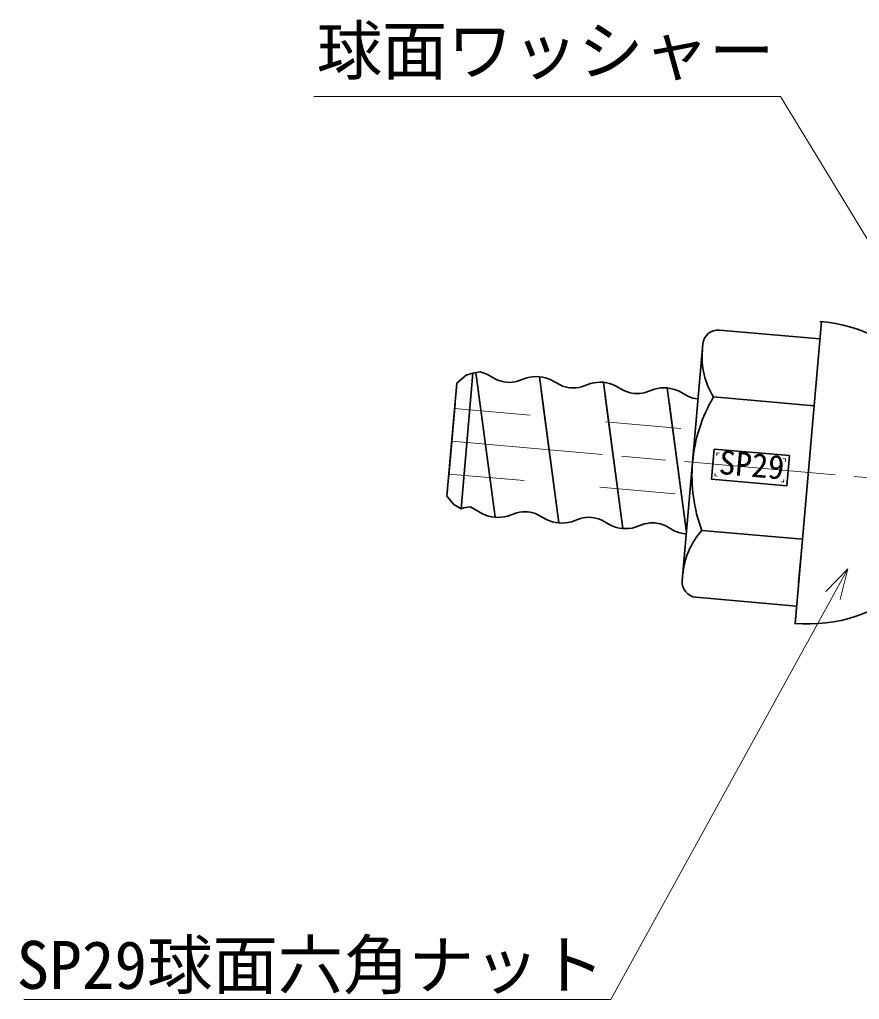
# Model space of a CAD drawing. Units: millimetres at full size, sheet at 1:2.5; details may follow other scales. Extents: x 3771 to 5451, y -1747 to -544.
# Drawn here: x 4093.4 to 4259.8, y -1005.4 to -811.3 of the extents above; entities that cross this region are included whole.
import ezdxf
from ezdxf.enums import TextEntityAlignment as Align

# ---------------------------------------------------------------- set-up
doc = ezdxf.new("R2010")
doc.units = ezdxf.units.MM
doc.header["$LTSCALE"] = 2.5
for name, pattern in [('CHAIN', [18.5, 12, -1.5, 3.5, -1.5]), ('CHAIN_DOUBLE_DASH', [23.5, 12, -1.5, 3.5, -1.5, 3.5, -1.5]), ('DASHED_SPACED', [12, 6, -6])]:
    doc.linetypes.add(name, pattern=pattern)
for name, color, linetype, lineweight in [('1外形線', 7, 'Continuous', 35), ('3隠れ線', 2, 'DASHED_SPACED', 18), ('4中心線', 1, 'CHAIN', 18), ('5想像線', 6, 'CHAIN_DOUBLE_DASH', 18), ('6寸法線', 4, 'Continuous', 18)]:
    doc.layers.add(name, color=color, linetype=linetype, lineweight=lineweight)
doc.styles.add('ＭＳ ゴシック', font='')
doc.styles.get('ＭＳ ゴシック').set_extended_font_data('MS Gothic')

msp = doc.modelspace()

# ---------------------------------------------------------------- linework, layer by layer
at = {"layer": '1外形線'}
for p, q in [((4252.249, -871.152), (4247.02, -930.924)), ((4251.948, -874.589), (4232.024, -872.846)), ((4228.774, -875.573), (4224.669, -922.494)), ((4181.95, -881.717), (4180.037, -883.322)), ((4183.219, -881.374), (4180.872, -908.203)), ((4182.307, -881.629), (4183.219, -881.374)), ((4183.792, -881.239), (4187.598, -909.915)), ((4187.832, -882.597), (4186.141, -881.63)), ((4187.832, -882.597), (4186.141, -881.63)), ((4193.878, -882.306), (4192.045, -882.965)), ((4196.408, -882.077), (4200.25, -911.022)), ((4200.484, -883.704), (4198.793, -882.736)), ((4200.484, -883.704), (4198.793, -882.736)), ((4178.076, -905.737), (4180.037, -883.322)), ((4184.119, -883.702), (4187.598, -909.915)), ((4196.771, -884.809), (4200.25, -911.022)), ((4206.53, -883.413), (4204.696, -884.072)), ((4209.06, -883.184), (4212.902, -912.129)), ((4213.136, -884.81), (4211.445, -883.843)), ((4213.136, -884.81), (4211.445, -883.843)), ((4219.181, -884.52), (4217.348, -885.179)), ((4221.712, -884.291), (4225.509, -912.9)), ((4209.422, -885.916), (4212.902, -912.129)), ((4225.787, -885.917), (4224.096, -884.95)), ((4225.787, -885.917), (4224.096, -884.95)), ((4250.791, -887.814), (4230.867, -886.071)), ((4179.681, -887.389), (4178.374, -902.332)), ((4179.681, -887.389), (4178.374, -902.332)), ((4222.074, -887.023), (4225.509, -912.9)), ((4230.968, -896.394), (4230.445, -902.371)), ((4245.911, -897.701), (4230.968, -896.394)), ((4245.911, -897.701), (4245.388, -903.678)), ((4245.388, -903.678), (4230.445, -902.371)), ((4178.076, -905.737), (4179.439, -907.362)), ((4180.872, -908.203), (4179.439, -907.362)), ((4185.146, -909.25), (4182.73, -907.868)), ((4191.894, -909.021), (4190.061, -909.68)), ((4191.894, -909.021), (4190.061, -909.68)), ((4197.798, -910.357), (4196.107, -909.39)), ((4197.798, -910.357), (4196.107, -909.39)), ((4204.546, -910.128), (4202.713, -910.787)), ((4204.546, -910.128), (4202.713, -910.787)), ((4210.45, -911.464), (4208.759, -910.496)), ((4210.45, -911.464), (4208.759, -910.496)), ((4217.198, -911.235), (4215.365, -911.894)), ((4217.198, -911.235), (4215.365, -911.894)), ((4223.102, -912.57), (4221.411, -911.603)), ((4223.102, -912.57), (4221.411, -911.603)), ((4248.477, -914.263), (4228.553, -912.52)), ((4248.284, -916.469), (4247.727, -922.844)), ((4247.32, -927.487), (4227.396, -925.744))]:
    msp.add_line(p, q, dxfattribs=at)
for centre, radius, start, end in [((4249.634, -901.038), 30, 37.83343, 85.66643), ((4231.763, -875.835), 3, 85, 175), ((4243.606, -878.151), 15, 175, 211.8699), ((4180.69, -875.851), 6, 282.11443, 285.63395), ((4185.105, -888.115), 7, 93.21321, 105.63387), ((4183.113, -887.941), 7, 64.36613, 76.78679), ((4190.428, -877.187), 6, 244.36789, 285.63395), ((4190.428, -877.187), 6, 244.36789, 285.63395), ((4190.428, -877.187), 6, 244.36789, 285.63395), ((4190.428, -877.187), 6, 244.36789, 285.63395), ((4195.764, -889.047), 7, 64.36613, 105.63387), ((4203.08, -878.294), 6, 244.36789, 285.63395), ((4203.08, -878.294), 6, 244.36789, 285.63395), ((4203.08, -878.294), 6, 244.36789, 285.63395), ((4203.08, -878.294), 6, 244.36789, 285.63395), ((4208.416, -890.154), 7, 64.36613, 105.63387), ((4215.731, -879.401), 6, 244.36789, 285.63395), ((4215.731, -879.401), 6, 244.36789, 285.63395), ((4215.731, -879.401), 6, 244.36789, 285.63395), ((4215.731, -879.401), 6, 244.36789, 285.63395), ((4221.068, -891.261), 7, 64.36613, 105.63387), ((4228.383, -880.508), 6, 244.36789, 264.61671), ((4228.383, -880.508), 6, 244.36789, 264.61671), ((4228.383, -880.508), 6, 244.36789, 264.61671), ((4228.383, -880.508), 6, 244.36789, 264.61671), ((4257.475, -901.724), 30.871, 149.53143, 175), ((4257.475, -901.724), 30.871, 175, 200.46857), ((4182.852, -913.867), 6, 91.1675, 109.27525), ((4188.175, -902.939), 7, 244.36613, 285.63387), ((4188.175, -902.939), 7, 244.36613, 285.63387), ((4193.511, -914.799), 6, 64.36605, 105.6363), ((4206.163, -915.906), 6, 64.36605, 105.6363), ((4200.827, -904.046), 7, 244.36613, 285.63387), ((4200.827, -904.046), 7, 244.36613, 285.63387), ((4213.478, -905.153), 7, 244.36613, 285.63387), ((4213.478, -905.153), 7, 244.36613, 285.63387), ((4218.815, -917.013), 6, 64.36605, 105.6363), ((4226.13, -906.259), 7, 244.36613, 264.67146), ((4226.13, -906.259), 7, 244.36613, 264.67146), ((4239.723, -922.531), 15, 138.1301, 175), ((4227.658, -922.755), 3, 175, 265), ((4249.634, -901.038), 30, 264.78306, 312.16657)]:
    msp.add_arc(centre, radius, start, end, dxfattribs=at)
at = {"layer": '3隠れ線'}
for p, q in [((4179.594, -888.386), (4227.288, -892.558)), ((4178.461, -901.336), (4226.155, -905.509))]:
    msp.add_line(p, q, dxfattribs=at)
at = {"layer": '4中心線'}
msp.add_line((4179.027, -894.861), (4845.604, -953.179), dxfattribs=at)
at = {"layer": '5想像線'}
for p, q in [((4231.544, -897.147), (4231.501, -897.645)), ((4232.043, -897.19), (4231.544, -897.147)), ((4245.153, -898.337), (4244.655, -898.294)), ((4245.109, -898.835), (4245.153, -898.337)), ((4231.187, -901.231), (4231.144, -901.729)), ((4231.144, -901.729), (4231.642, -901.773)), ((4244.254, -902.876), (4244.752, -902.92)), ((4244.752, -902.92), (4244.795, -902.422))]:
    msp.add_line(p, q, dxfattribs=at)
at = {"layer": '6寸法線'}
for p, q in [((4244.132, -826.571), (4151.732, -826.571)), ((4268.711, -867.034), (4244.132, -826.571)), ((4257.439, -920.134), (4253.139, -924.616)), ((4257.439, -920.134), (4254.548, -925.391)), ((4255.956, -926.166), (4257.439, -920.134)), ((4254.548, -925.391), (4210.545, -1005.386)), ((4210.545, -1005.386), (4094.259, -1005.386))]:
    msp.add_line(p, q, dxfattribs=at)

# ---------------------------------------------------------------- texts
at = {"layer": '1外形線', "style": 'ＭＳ ゴシック'}
msp.add_text('SP29', height=4.747, rotation=355, dxfattribs=at).set_placement((4231.684, -902.727), align=Align.BOTTOM_LEFT)
at = {"layer": '6寸法線', "style": 'ＭＳ ゴシック'}
for s, p in [('球面ワッシャー', (4242.922, -817.488)), ('SP29球面六角ナット', (4209.335, -998.547))]:
    msp.add_text(s, height=9.494, dxfattribs=at).set_placement(p, align=Align.MIDDLE_RIGHT)

doc.saveas('drawing.dxf')
